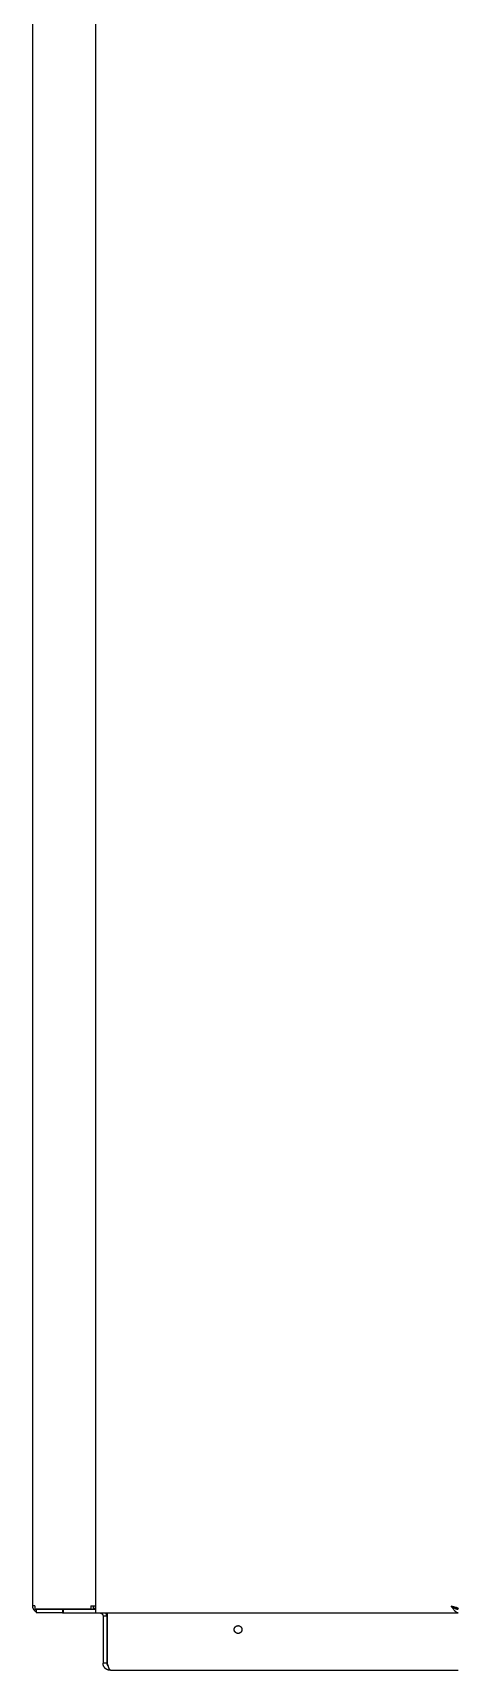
# Model space of a CAD drawing. Header units: millimetres. Extents: x -1480 to 5249, y -840 to 3860.
# Drawn here: x -692 to -462, y 1818 to 2703 of the extents above; entities that cross this region are included whole.
import ezdxf

# ---------------------------------------------------------------- set-up
doc = ezdxf.new("R2010")
doc.units = ezdxf.units.MM
doc.header["$MEASUREMENT"] = 0
doc.layers.add('Domyslna', color=7, linetype='Continuous', true_color=0x000000)
doc.layers.add('Utwórz2D linie widoczne', color=7, linetype='Continuous', true_color=0x000000)

msp = doc.modelspace()

# ---------------------------------------------------------------- linework, layer by layer
at = {"layer": 'Domyslna'}
msp.add_line((-658.32, 1852.61), (-658.32, 3114.01), dxfattribs=at)
at = {"layer": 'Utwórz2D linie widoczne'}
for p, q in [((-692.42, 2217.81), (-692.42, 3059.81)), ((-692.42, 1852.61), (-692.42, 2217.81)), ((-692.41, 1852.48), (-692.42, 1852.61)), ((-691.3, 1852.61), (-692.42, 1852.61)), ((-692.41, 1852.35), (-692.41, 1852.48)), ((-692.4, 1852.22), (-692.41, 1852.35)), ((-692.38, 1852.09), (-692.4, 1852.22)), ((-692.36, 1851.97), (-692.38, 1852.09)), ((-692.34, 1851.84), (-692.36, 1851.97)), ((-692.31, 1851.71), (-692.34, 1851.84)), ((-692.28, 1851.59), (-692.31, 1851.71)), ((-692.24, 1851.46), (-692.28, 1851.59)), ((-692.2, 1851.34), (-692.24, 1851.46)), ((-692.15, 1851.22), (-692.2, 1851.34)), ((-692.1, 1851.1), (-692.15, 1851.22)), ((-692.05, 1850.98), (-692.1, 1851.1)), ((-691.99, 1850.86), (-692.05, 1850.98)), ((-691.93, 1850.75), (-691.99, 1850.86)), ((-691.86, 1850.64), (-691.93, 1850.75)), ((-691.79, 1850.53), (-691.86, 1850.64)), ((-691.72, 1850.42), (-691.79, 1850.53)), ((-691.64, 1850.31), (-691.72, 1850.42)), ((-691.56, 1850.21), (-691.64, 1850.31)), ((-691.48, 1850.11), (-691.56, 1850.21)), ((-691.39, 1850.02), (-691.48, 1850.11)), ((-691.3, 1849.92), (-691.39, 1850.02)), ((-691.3, 1852.61), (-691.3, 1850.91)), ((-691.3, 1850.91), (-676.15, 1850.91)), ((-691.21, 1849.83), (-691.3, 1849.92)), ((-691.11, 1849.75), (-691.21, 1849.83)), ((-691.01, 1849.66), (-691.11, 1849.75)), ((-690.91, 1849.58), (-691.01, 1849.66)), ((-690.48, 1850.81), (-690.48, 1848.81)), ((-689.89, 1850.81), (-690.48, 1850.81)), ((-676.29, 1850.81), (-689.89, 1850.81)), ((-689.21, 1850.91), (-689.16, 1850.89)), ((-689.16, 1850.89), (-689.1, 1850.88)), ((-689.1, 1850.88), (-689.05, 1850.86)), ((-689.05, 1850.86), (-689, 1850.85)), ((-689, 1850.85), (-688.94, 1850.84)), ((-688.94, 1850.84), (-688.89, 1850.83)), ((-688.89, 1850.83), (-688.83, 1850.83)), ((-688.83, 1850.83), (-688.78, 1850.82)), ((-676.29, 1850.81), (-676.29, 1848.81)), ((-676.01, 1850.81), (-676.29, 1850.81)), ((-661, 1850.91), (-676.15, 1850.91)), ((-676.01, 1850.81), (-662.42, 1850.81)), ((-676.01, 1850.81), (-676.01, 1848.81)), ((-662.42, 1850.81), (-659.59, 1850.81)), ((-661, 1852.61), (-658.32, 1852.61)), ((-661, 1852.61), (-661, 1850.91)), ((-661, 1850.91), (-659.59, 1850.91)), ((-659.59, 1850.91), (-659.59, 1852.61)), ((-659.59, 1851.11), (-659.42, 1851.11)), ((-659.59, 1850.81), (-658.32, 1850.81)), ((-659.42, 1851.11), (-659.42, 1852.61)), ((-659.42, 1851.11), (-658.32, 1851.11)), ((-658.32, 1848.81), (-658.32, 1852.61)), ((-466.22, 1852.61), (-464.36, 1852.12)), ((-466.22, 1852.61), (-466.05, 1852.53)), ((-465.75, 1851.88), (-466.22, 1852.61)), ((-466.22, 1852.61), (-465.51, 1852.09)), ((-466.05, 1852.53), (-465.88, 1852.45)), ((-465.88, 1852.45), (-465.72, 1852.36)), ((-465.27, 1851.16), (-465.75, 1851.88)), ((-465.72, 1852.36), (-465.56, 1852.27)), ((-465.56, 1852.27), (-465.4, 1852.17)), ((-465.51, 1852.09), (-465.25, 1851.91)), ((-465.4, 1852.17), (-465.25, 1852.06)), ((-465.04, 1850.83), (-465.27, 1851.16)), ((-465.25, 1852.06), (-465.1, 1851.95)), ((-465.25, 1851.91), (-464.98, 1851.73)), ((-465.1, 1851.95), (-464.95, 1851.83)), ((-464.79, 1850.5), (-465.04, 1850.83)), ((-464.98, 1851.73), (-464.76, 1851.59)), ((-464.95, 1851.83), (-464.81, 1851.71)), ((-464.81, 1851.71), (-464.67, 1851.59)), ((-464.64, 1850.3), (-464.79, 1850.5)), ((-464.76, 1851.59), (-464.54, 1851.46)), ((-464.67, 1851.59), (-464.54, 1851.46)), ((-464.48, 1850.11), (-464.64, 1850.3)), ((-464.54, 1851.46), (-464.43, 1851.4)), ((-464.32, 1849.93), (-464.48, 1850.11)), ((-464.43, 1851.4), (-464.31, 1851.34)), ((-464.36, 1852.12), (-463.82, 1851.96)), ((-464.21, 1849.8), (-464.32, 1849.93)), ((-464.31, 1851.34), (-464.2, 1851.28)), ((-464.09, 1849.68), (-464.21, 1849.8)), ((-464.2, 1851.28), (-464.08, 1851.22)), ((-463.97, 1849.57), (-464.09, 1849.68)), ((-464.08, 1851.22), (-463.98, 1851.18)), ((-463.98, 1851.18), (-463.89, 1851.13)), ((-463.89, 1851.13), (-463.79, 1851.09)), ((-463.84, 1851.11), (-462.42, 1851.11)), ((-463.82, 1851.96), (-463.55, 1851.87)), ((-463.79, 1851.09), (-463.68, 1851.05)), ((-463.68, 1851.05), (-463.58, 1851.02)), ((-463.58, 1851.02), (-463.48, 1850.98)), ((-463.55, 1851.87), (-463.28, 1851.77)), ((-463.48, 1850.98), (-463.38, 1850.95)), ((-463.38, 1850.95), (-463.27, 1850.92)), ((-463.28, 1851.77), (-463.11, 1851.7)), ((-463.27, 1850.92), (-463.17, 1850.9)), ((-463.17, 1850.9), (-463.06, 1850.88)), ((-463.11, 1851.7), (-463.03, 1851.66)), ((-463.06, 1850.88), (-462.96, 1850.86)), ((-463.03, 1851.66), (-462.94, 1851.62)), ((-462.96, 1850.86), (-462.85, 1850.84)), ((-462.94, 1851.62), (-462.9, 1851.6)), ((-462.9, 1851.6), (-462.86, 1851.58)), ((-462.86, 1851.58), (-462.82, 1851.56)), ((-462.85, 1850.84), (-462.74, 1850.83)), ((-462.82, 1851.56), (-462.78, 1851.53)), ((-462.78, 1851.53), (-462.74, 1851.51)), ((-462.74, 1851.51), (-462.71, 1851.48)), ((-462.74, 1850.83), (-462.64, 1850.82)), ((-462.71, 1851.48), (-462.67, 1851.46)), ((-462.67, 1851.46), (-462.63, 1851.43)), ((-462.64, 1850.82), (-462.58, 1850.82)), ((-462.63, 1851.43), (-462.61, 1851.41)), ((-462.61, 1851.41), (-462.59, 1851.4)), ((-462.59, 1851.4), (-462.56, 1851.38)), ((-462.58, 1850.82), (-462.53, 1850.81)), ((-462.56, 1851.38), (-462.55, 1851.37)), ((-462.55, 1851.37), (-462.54, 1851.36)), ((-462.54, 1851.36), (-462.53, 1851.35)), ((-462.53, 1851.35), (-462.52, 1851.34)), ((-462.53, 1850.81), (-462.47, 1850.81)), ((-462.52, 1851.34), (-462.51, 1851.33)), ((-462.51, 1851.33), (-462.51, 1851.32)), ((-462.51, 1851.32), (-462.5, 1851.31)), ((-462.5, 1851.31), (-462.49, 1851.3)), ((-462.49, 1851.3), (-462.48, 1851.28)), ((-462.48, 1851.28), (-462.47, 1851.27)), ((-462.47, 1851.27), (-462.47, 1851.26)), ((-462.47, 1851.26), (-462.46, 1851.25)), ((-462.47, 1850.81), (-462.42, 1850.81)), ((-462.46, 1851.25), (-462.46, 1851.24)), ((-462.46, 1851.24), (-462.45, 1851.23)), ((-462.45, 1851.23), (-462.45, 1851.23)), ((-462.45, 1851.23), (-462.44, 1851.22)), ((-462.44, 1851.22), (-462.44, 1851.21)), ((-462.44, 1851.21), (-462.43, 1851.2)), ((-462.43, 1851.2), (-462.43, 1851.19)), ((-462.43, 1851.19), (-462.43, 1851.19)), ((-462.43, 1851.19), (-462.43, 1851.18)), ((-462.43, 1851.18), (-462.43, 1851.17)), ((-462.43, 1851.17), (-462.43, 1851.17)), ((-462.43, 1851.17), (-462.43, 1851.16)), ((-462.43, 1851.16), (-462.42, 1851.16)), ((-462.42, 1851.16), (-462.42, 1851.15)), ((-462.42, 1851.15), (-462.42, 1851.15)), ((-462.42, 1851.15), (-462.42, 1851.14)), ((-462.42, 1851.14), (-462.42, 1851.14)), ((-462.42, 1851.14), (-462.42, 1851.13)), ((-462.42, 1851.13), (-462.42, 1851.13)), ((-462.42, 1851.13), (-462.42, 1851.12)), ((-462.42, 1851.12), (-462.42, 1851.12)), ((-462.42, 1851.12), (-462.42, 1851.11)), ((-690.8, 1849.51), (-690.91, 1849.58)), ((-690.7, 1849.43), (-690.8, 1849.51)), ((-690.59, 1849.36), (-690.7, 1849.43)), ((-690.48, 1849.3), (-690.59, 1849.36)), ((-689.89, 1848.81), (-690.48, 1848.81)), ((-676.29, 1848.81), (-689.89, 1848.81)), ((-676.29, 1848.81), (-676.01, 1848.81)), ((-676.01, 1848.81), (-662.42, 1848.81)), ((-662.42, 1848.81), (-659.59, 1848.81)), ((-659.59, 1848.81), (-658.32, 1848.81)), ((-658.32, 1848.81), (-462.42, 1848.81)), ((-656.06, 1848.8), (-655.99, 1848.8)), ((-655.99, 1848.8), (-655.93, 1848.79)), ((-655.93, 1848.79), (-655.87, 1848.78)), ((-655.87, 1848.78), (-655.81, 1848.77)), ((-655.81, 1848.77), (-655.75, 1848.75)), ((-655.75, 1848.75), (-655.69, 1848.73)), ((-655.69, 1848.73), (-655.63, 1848.71)), ((-655.63, 1848.71), (-655.57, 1848.69)), ((-655.57, 1848.69), (-655.52, 1848.67)), ((-655.52, 1848.67), (-655.46, 1848.65)), ((-655.46, 1848.65), (-655.4, 1848.62)), ((-655.4, 1848.62), (-655.35, 1848.59)), ((-655.35, 1848.59), (-655.29, 1848.56)), ((-655.29, 1848.56), (-655.24, 1848.53)), ((-655.24, 1848.53), (-655.19, 1848.49)), ((-655.19, 1848.49), (-655.14, 1848.45)), ((-655.14, 1848.45), (-655.09, 1848.42)), ((-655.09, 1848.42), (-655.04, 1848.38)), ((-655.04, 1848.38), (-655, 1848.34)), ((-655, 1848.34), (-654.95, 1848.29)), ((-654.95, 1848.29), (-654.91, 1848.25)), ((-654.91, 1848.25), (-654.87, 1848.2)), ((-654.87, 1848.2), (-654.83, 1848.16)), ((-654.83, 1848.16), (-654.79, 1848.11)), ((-654.79, 1848.11), (-654.75, 1848.06)), ((-654.75, 1848.06), (-654.72, 1848.01)), ((-654.72, 1848.01), (-654.68, 1847.95)), ((-654.68, 1847.95), (-654.65, 1847.9)), ((-654.65, 1847.9), (-654.62, 1847.85)), ((-654.62, 1847.85), (-654.59, 1847.79)), ((-654.59, 1847.79), (-654.57, 1847.74)), ((-654.57, 1847.74), (-654.54, 1847.68)), ((-654.54, 1847.68), (-654.52, 1847.62)), ((-654.52, 1847.62), (-654.5, 1847.56)), ((-654.5, 1847.56), (-654.48, 1847.5)), ((-654.48, 1847.5), (-654.47, 1847.44)), ((-654.47, 1847.44), (-654.45, 1847.38)), ((-654.45, 1847.38), (-654.44, 1847.32)), ((-654.44, 1847.32), (-654.43, 1847.26)), ((-654.43, 1847.26), (-654.43, 1847.2)), ((-654.43, 1847.2), (-654.42, 1847.14)), ((-654.42, 1847.14), (-654.42, 1847.07)), ((-654.42, 1847.07), (-654.42, 1847.01)), ((-652.42, 1847.01), (-654.42, 1847.01)), ((-654.42, 1847.01), (-654.42, 1821.61)), ((-652.81, 1848.7), (-652.87, 1848.81)), ((-652.76, 1848.59), (-652.81, 1848.7)), ((-652.71, 1848.47), (-652.76, 1848.59)), ((-652.66, 1848.36), (-652.71, 1848.47)), ((-652.62, 1848.24), (-652.66, 1848.36)), ((-652.58, 1848.12), (-652.62, 1848.24)), ((-652.55, 1848), (-652.58, 1848.12)), ((-652.52, 1847.88), (-652.55, 1848)), ((-652.49, 1847.76), (-652.52, 1847.88)), ((-652.47, 1847.63), (-652.49, 1847.76)), ((-652.45, 1847.51), (-652.47, 1847.63)), ((-652.44, 1847.39), (-652.45, 1847.51)), ((-652.42, 1847.26), (-652.44, 1847.39)), ((-652.42, 1847.14), (-652.42, 1847.26)), ((-652.42, 1847.01), (-652.42, 1847.14)), ((-652.42, 1847.01), (-652.42, 1821.61)), ((-652.2, 1847.01), (-652.2, 1821.61)), ((-652.13, 1847.01), (-652.2, 1847.01)), ((-652.13, 1848.81), (-652.13, 1847.01)), ((-583.31, 1840.72), (-583.28, 1840.79)), ((-583.28, 1840.79), (-583.24, 1840.85)), ((-583.24, 1840.85), (-583.21, 1840.91)), ((-583.21, 1840.91), (-583.17, 1840.98)), ((-583.17, 1840.98), (-583.13, 1841.03)), ((-583.13, 1841.03), (-583.08, 1841.09)), ((-583.08, 1841.09), (-583.04, 1841.15)), ((-583.04, 1841.15), (-582.99, 1841.2)), ((-582.99, 1841.2), (-582.94, 1841.26)), ((-582.94, 1841.26), (-582.89, 1841.31)), ((-582.89, 1841.31), (-582.84, 1841.36)), ((-582.84, 1841.36), (-582.78, 1841.41)), ((-582.78, 1841.41), (-582.73, 1841.45)), ((-582.73, 1841.45), (-582.67, 1841.5)), ((-582.67, 1841.5), (-582.61, 1841.54)), ((-582.61, 1841.54), (-582.55, 1841.58)), ((-582.55, 1841.58), (-582.49, 1841.62)), ((-582.49, 1841.62), (-582.43, 1841.65)), ((-582.43, 1841.65), (-582.36, 1841.69)), ((-582.36, 1841.69), (-582.3, 1841.72)), ((-582.3, 1841.72), (-582.23, 1841.75)), ((-582.23, 1841.75), (-582.16, 1841.78)), ((-582.16, 1841.78), (-582.1, 1841.8)), ((-582.1, 1841.8), (-582.03, 1841.82)), ((-582.03, 1841.82), (-581.96, 1841.84)), ((-581.96, 1841.84), (-581.89, 1841.86)), ((-581.89, 1841.86), (-581.82, 1841.87)), ((-581.82, 1841.87), (-581.74, 1841.89)), ((-581.74, 1841.89), (-581.67, 1841.9)), ((-581.67, 1841.9), (-581.6, 1841.9)), ((-581.6, 1841.9), (-581.53, 1841.91)), ((-581.53, 1841.91), (-581.46, 1841.91)), ((-581.46, 1841.91), (-581.38, 1841.91)), ((-581.38, 1841.91), (-581.31, 1841.91)), ((-581.31, 1841.91), (-581.24, 1841.9)), ((-581.24, 1841.9), (-581.17, 1841.9)), ((-581.17, 1841.9), (-581.09, 1841.89)), ((-581.09, 1841.89), (-581.02, 1841.87)), ((-581.02, 1841.87), (-580.95, 1841.86)), ((-580.95, 1841.86), (-580.88, 1841.84)), ((-580.88, 1841.84), (-580.81, 1841.82)), ((-580.81, 1841.82), (-580.74, 1841.8)), ((-580.74, 1841.8), (-580.67, 1841.78)), ((-580.67, 1841.78), (-580.61, 1841.75)), ((-580.61, 1841.75), (-580.54, 1841.72)), ((-580.54, 1841.72), (-580.48, 1841.69)), ((-580.48, 1841.69), (-580.41, 1841.65)), ((-580.41, 1841.65), (-580.35, 1841.62)), ((-580.35, 1841.62), (-580.29, 1841.58)), ((-580.29, 1841.58), (-580.23, 1841.54)), ((-580.23, 1841.54), (-580.17, 1841.5)), ((-580.17, 1841.5), (-580.11, 1841.45)), ((-580.11, 1841.45), (-580.05, 1841.41)), ((-580.05, 1841.41), (-580, 1841.36)), ((-580, 1841.36), (-579.95, 1841.31)), ((-579.95, 1841.31), (-579.9, 1841.26)), ((-579.9, 1841.26), (-579.85, 1841.2)), ((-579.85, 1841.2), (-579.8, 1841.15)), ((-579.8, 1841.15), (-579.76, 1841.09)), ((-579.76, 1841.09), (-579.71, 1841.03)), ((-579.71, 1841.03), (-579.67, 1840.98)), ((-579.67, 1840.98), (-579.63, 1840.91)), ((-579.63, 1840.91), (-579.59, 1840.85)), ((-579.59, 1840.85), (-579.56, 1840.79)), ((-579.56, 1840.79), (-579.53, 1840.72)), ((-463.84, 1849.45), (-463.97, 1849.57)), ((-463.77, 1849.39), (-463.84, 1849.45)), ((-463.69, 1849.33), (-463.77, 1849.39)), ((-463.61, 1849.27), (-463.69, 1849.33)), ((-463.53, 1849.21), (-463.61, 1849.27)), ((-463.45, 1849.15), (-463.53, 1849.21)), ((-463.37, 1849.1), (-463.45, 1849.15)), ((-463.31, 1849.06), (-463.37, 1849.1)), ((-463.24, 1849.03), (-463.31, 1849.06)), ((-463.17, 1848.99), (-463.24, 1849.03)), ((-463.1, 1848.96), (-463.17, 1848.99)), ((-463.04, 1848.93), (-463.1, 1848.96)), ((-462.97, 1848.91), (-463.04, 1848.93)), ((-462.89, 1848.89), (-462.97, 1848.91)), ((-462.84, 1848.87), (-462.89, 1848.89)), ((-462.79, 1848.86), (-462.84, 1848.87)), ((-462.74, 1848.85), (-462.79, 1848.86)), ((-462.69, 1848.84), (-462.74, 1848.85)), ((-462.63, 1848.83), (-462.69, 1848.84)), ((-462.58, 1848.82), (-462.63, 1848.83)), ((-462.53, 1848.82), (-462.58, 1848.82)), ((-462.47, 1848.81), (-462.53, 1848.82)), ((-462.42, 1848.81), (-462.47, 1848.81)), ((-583.52, 1839.88), (-583.51, 1839.96)), ((-583.52, 1839.81), (-583.52, 1839.88)), ((-583.52, 1839.74), (-583.52, 1839.81)), ((-583.51, 1839.67), (-583.52, 1839.74)), ((-583.51, 1840.03), (-583.5, 1840.1)), ((-583.51, 1839.96), (-583.51, 1840.03)), ((-583.51, 1839.59), (-583.51, 1839.67)), ((-583.5, 1839.52), (-583.51, 1839.59)), ((-583.5, 1840.1), (-583.49, 1840.17)), ((-583.49, 1839.45), (-583.5, 1839.52)), ((-583.49, 1840.17), (-583.47, 1840.24)), ((-583.47, 1839.38), (-583.49, 1839.45)), ((-583.47, 1840.24), (-583.46, 1840.31)), ((-583.46, 1839.31), (-583.47, 1839.38)), ((-583.46, 1840.31), (-583.44, 1840.38)), ((-583.44, 1839.24), (-583.46, 1839.31)), ((-583.44, 1840.38), (-583.42, 1840.45)), ((-583.42, 1839.17), (-583.44, 1839.24)), ((-583.42, 1840.45), (-583.4, 1840.52)), ((-583.4, 1839.1), (-583.42, 1839.17)), ((-583.4, 1840.52), (-583.37, 1840.59)), ((-583.37, 1839.03), (-583.4, 1839.1)), ((-583.37, 1840.59), (-583.34, 1840.66)), ((-583.34, 1838.97), (-583.37, 1839.03)), ((-583.34, 1840.66), (-583.31, 1840.72)), ((-583.31, 1838.9), (-583.34, 1838.97)), ((-583.28, 1838.84), (-583.31, 1838.9)), ((-583.24, 1838.77), (-583.28, 1838.84)), ((-583.21, 1838.71), (-583.24, 1838.77)), ((-583.17, 1838.65), (-583.21, 1838.71)), ((-583.13, 1838.59), (-583.17, 1838.65)), ((-583.08, 1838.53), (-583.13, 1838.59)), ((-583.04, 1838.47), (-583.08, 1838.53)), ((-582.99, 1838.42), (-583.04, 1838.47)), ((-582.94, 1838.37), (-582.99, 1838.42)), ((-582.89, 1838.31), (-582.94, 1838.37)), ((-582.84, 1838.26), (-582.89, 1838.31)), ((-582.78, 1838.22), (-582.84, 1838.26)), ((-582.73, 1838.17), (-582.78, 1838.22)), ((-582.67, 1838.13), (-582.73, 1838.17)), ((-582.61, 1838.08), (-582.67, 1838.13)), ((-582.55, 1838.04), (-582.61, 1838.08)), ((-582.49, 1838.01), (-582.55, 1838.04)), ((-582.43, 1837.97), (-582.49, 1838.01)), ((-582.36, 1837.94), (-582.43, 1837.97)), ((-582.3, 1837.9), (-582.36, 1837.94)), ((-582.23, 1837.88), (-582.3, 1837.9)), ((-582.16, 1837.85), (-582.23, 1837.88)), ((-582.1, 1837.82), (-582.16, 1837.85)), ((-582.03, 1837.8), (-582.1, 1837.82)), ((-581.96, 1837.78), (-582.03, 1837.8)), ((-581.89, 1837.76), (-581.96, 1837.78)), ((-581.82, 1837.75), (-581.89, 1837.76)), ((-581.74, 1837.74), (-581.82, 1837.75)), ((-581.67, 1837.73), (-581.74, 1837.74)), ((-581.6, 1837.72), (-581.67, 1837.73)), ((-581.53, 1837.71), (-581.6, 1837.72)), ((-581.46, 1837.71), (-581.53, 1837.71)), ((-581.38, 1837.71), (-581.46, 1837.71)), ((-581.31, 1837.71), (-581.38, 1837.71)), ((-581.24, 1837.72), (-581.31, 1837.71)), ((-581.17, 1837.73), (-581.24, 1837.72)), ((-581.09, 1837.74), (-581.17, 1837.73)), ((-581.02, 1837.75), (-581.09, 1837.74)), ((-580.95, 1837.76), (-581.02, 1837.75)), ((-580.88, 1837.78), (-580.95, 1837.76)), ((-580.81, 1837.8), (-580.88, 1837.78)), ((-580.74, 1837.82), (-580.81, 1837.8)), ((-580.67, 1837.85), (-580.74, 1837.82)), ((-580.61, 1837.88), (-580.67, 1837.85)), ((-580.54, 1837.9), (-580.61, 1837.88)), ((-580.48, 1837.94), (-580.54, 1837.9)), ((-580.41, 1837.97), (-580.48, 1837.94)), ((-580.35, 1838.01), (-580.41, 1837.97)), ((-580.29, 1838.04), (-580.35, 1838.01)), ((-580.23, 1838.08), (-580.29, 1838.04)), ((-580.17, 1838.13), (-580.23, 1838.08)), ((-580.11, 1838.17), (-580.17, 1838.13)), ((-580.05, 1838.22), (-580.11, 1838.17)), ((-580, 1838.26), (-580.05, 1838.22)), ((-579.95, 1838.31), (-580, 1838.26)), ((-579.9, 1838.37), (-579.95, 1838.31)), ((-579.85, 1838.42), (-579.9, 1838.37)), ((-579.8, 1838.47), (-579.85, 1838.42)), ((-579.76, 1838.53), (-579.8, 1838.47)), ((-579.71, 1838.59), (-579.76, 1838.53)), ((-579.67, 1838.65), (-579.71, 1838.59)), ((-579.63, 1838.71), (-579.67, 1838.65)), ((-579.59, 1838.77), (-579.63, 1838.71)), ((-579.56, 1838.84), (-579.59, 1838.77)), ((-579.53, 1838.9), (-579.56, 1838.84)), ((-579.53, 1840.72), (-579.5, 1840.66)), ((-579.5, 1838.97), (-579.53, 1838.9)), ((-579.5, 1840.66), (-579.47, 1840.59)), ((-579.47, 1839.03), (-579.5, 1838.97)), ((-579.47, 1840.59), (-579.44, 1840.52)), ((-579.44, 1839.1), (-579.47, 1839.03)), ((-579.44, 1840.52), (-579.42, 1840.45)), ((-579.42, 1839.17), (-579.44, 1839.1)), ((-579.42, 1840.45), (-579.4, 1840.38)), ((-579.4, 1839.24), (-579.42, 1839.17)), ((-579.4, 1840.38), (-579.38, 1840.31)), ((-579.38, 1839.31), (-579.4, 1839.24)), ((-579.38, 1840.31), (-579.36, 1840.24)), ((-579.36, 1839.38), (-579.38, 1839.31)), ((-579.36, 1840.24), (-579.35, 1840.17)), ((-579.35, 1839.45), (-579.36, 1839.38)), ((-579.35, 1840.17), (-579.34, 1840.1)), ((-579.34, 1839.52), (-579.35, 1839.45)), ((-579.34, 1840.1), (-579.33, 1840.03)), ((-579.33, 1839.59), (-579.34, 1839.52)), ((-579.33, 1840.03), (-579.32, 1839.96)), ((-579.32, 1839.67), (-579.33, 1839.59)), ((-579.32, 1839.96), (-579.32, 1839.88)), ((-579.32, 1839.88), (-579.32, 1839.81)), ((-579.32, 1839.81), (-579.32, 1839.74)), ((-579.32, 1839.74), (-579.32, 1839.67)), ((-652.42, 1821.61), (-654.42, 1821.61)), ((-654.41, 1821.48), (-654.42, 1821.61)), ((-654.41, 1821.35), (-654.41, 1821.48)), ((-654.4, 1821.22), (-654.41, 1821.35)), ((-654.38, 1821.09), (-654.4, 1821.22)), ((-654.36, 1820.97), (-654.38, 1821.09)), ((-654.34, 1820.84), (-654.36, 1820.97)), ((-654.31, 1820.71), (-654.34, 1820.84)), ((-654.28, 1820.59), (-654.31, 1820.71)), ((-654.24, 1820.46), (-654.28, 1820.59)), ((-654.2, 1820.34), (-654.24, 1820.46)), ((-654.15, 1820.22), (-654.2, 1820.34)), ((-654.1, 1820.1), (-654.15, 1820.22)), ((-654.05, 1819.98), (-654.1, 1820.1)), ((-653.99, 1819.86), (-654.05, 1819.98)), ((-653.93, 1819.75), (-653.99, 1819.86)), ((-653.86, 1819.64), (-653.93, 1819.75)), ((-653.79, 1819.53), (-653.86, 1819.64)), ((-653.72, 1819.42), (-653.79, 1819.53)), ((-653.64, 1819.32), (-653.72, 1819.42)), ((-653.56, 1819.21), (-653.64, 1819.32)), ((-653.48, 1819.11), (-653.56, 1819.21)), ((-653.39, 1819.02), (-653.48, 1819.11)), ((-653.3, 1818.93), (-653.39, 1819.02)), ((-653.21, 1818.83), (-653.3, 1818.93)), ((-653.11, 1818.75), (-653.21, 1818.83)), ((-653.01, 1818.66), (-653.11, 1818.75)), ((-652.91, 1818.58), (-653.01, 1818.66)), ((-652.81, 1818.51), (-652.91, 1818.58)), ((-652.7, 1818.43), (-652.81, 1818.51)), ((-652.59, 1818.37), (-652.7, 1818.43)), ((-652.48, 1818.3), (-652.59, 1818.37)), ((-652.36, 1818.24), (-652.48, 1818.3)), ((-652.42, 1821.61), (-652.42, 1821.55)), ((-652.42, 1821.55), (-652.41, 1821.49)), ((-652.41, 1821.49), (-652.41, 1821.43)), ((-652.41, 1821.43), (-652.4, 1821.36)), ((-652.4, 1821.36), (-652.39, 1821.3)), ((-652.39, 1821.3), (-652.38, 1821.24)), ((-652.38, 1821.24), (-652.36, 1821.18)), ((-652.36, 1821.18), (-652.35, 1821.12)), ((-652.25, 1818.18), (-652.36, 1818.24)), ((-652.35, 1821.12), (-652.33, 1821.06)), ((-652.33, 1821.06), (-652.31, 1821)), ((-652.31, 1821), (-652.29, 1820.94)), ((-652.29, 1820.94), (-652.26, 1820.89)), ((-652.26, 1820.89), (-652.24, 1820.83)), ((-652.13, 1818.13), (-652.25, 1818.18)), ((-652.24, 1820.83), (-652.21, 1820.77)), ((-652.21, 1820.77), (-652.18, 1820.72)), ((-652.2, 1821.61), (-652.13, 1821.61)), ((-652.18, 1820.72), (-652.15, 1820.67)), ((-652.15, 1820.67), (-652.11, 1820.61)), ((-651.85, 1820.68), (-652.13, 1821.61)), ((-652.01, 1818.08), (-652.13, 1818.13)), ((-652.11, 1820.61), (-652.08, 1820.56)), ((-652.08, 1820.56), (-652.04, 1820.51)), ((-652.04, 1820.51), (-652, 1820.46)), ((-651.89, 1818.03), (-652.01, 1818.08)), ((-652, 1820.46), (-651.96, 1820.42)), ((-651.96, 1820.42), (-651.92, 1820.37)), ((-651.92, 1820.37), (-651.88, 1820.33)), ((-651.77, 1817.99), (-651.89, 1818.03)), ((-651.88, 1820.33), (-651.83, 1820.28)), ((-651.55, 1819.76), (-651.85, 1820.68)), ((-651.83, 1820.28), (-651.78, 1820.24)), ((-651.78, 1820.24), (-651.74, 1820.2)), ((-651.64, 1817.95), (-651.77, 1817.99)), ((-651.74, 1820.2), (-651.69, 1820.16)), ((-651.52, 1817.92), (-651.64, 1817.95)), ((-651.45, 1819.48), (-651.55, 1819.76)), ((-651.39, 1817.89), (-651.52, 1817.92)), ((-651.35, 1819.21), (-651.45, 1819.48)), ((-651.26, 1817.87), (-651.39, 1817.89)), ((-651.24, 1818.94), (-651.35, 1819.21)), ((-651.13, 1817.85), (-651.26, 1817.87)), ((-651.18, 1818.81), (-651.24, 1818.94)), ((-651.12, 1818.67), (-651.18, 1818.81)), ((-651.01, 1817.83), (-651.13, 1817.85)), ((-651.08, 1818.59), (-651.12, 1818.67)), ((-651.04, 1818.5), (-651.08, 1818.59)), ((-650.99, 1818.42), (-651.04, 1818.5)), ((-650.88, 1817.82), (-651.01, 1817.83)), ((-650.94, 1818.33), (-650.99, 1818.42)), ((-650.92, 1818.29), (-650.94, 1818.33)), ((-650.89, 1818.25), (-650.92, 1818.29)), ((-650.86, 1818.21), (-650.89, 1818.25)), ((-650.75, 1817.81), (-650.88, 1817.82)), ((-650.84, 1818.17), (-650.86, 1818.21)), ((-650.81, 1818.13), (-650.84, 1818.17)), ((-650.78, 1818.1), (-650.81, 1818.13)), ((-650.75, 1818.06), (-650.78, 1818.1)), ((-650.72, 1818.02), (-650.75, 1818.06)), ((-650.62, 1817.81), (-650.75, 1817.81)), ((-650.69, 1818), (-650.72, 1818.02)), ((-650.67, 1817.98), (-650.69, 1818)), ((-650.65, 1817.96), (-650.67, 1817.98)), ((-650.64, 1817.95), (-650.65, 1817.96)), ((-650.63, 1817.94), (-650.64, 1817.95)), ((-650.62, 1817.93), (-650.63, 1817.94)), ((-650.6, 1817.92), (-650.62, 1817.93)), ((-650.62, 1817.93), (-650.62, 1817.81)), ((-650.33, 1817.81), (-650.62, 1817.81)), ((-650.59, 1817.91), (-650.6, 1817.92)), ((-650.58, 1817.9), (-650.59, 1817.91)), ((-650.57, 1817.89), (-650.58, 1817.9)), ((-650.55, 1817.88), (-650.57, 1817.89)), ((-650.54, 1817.87), (-650.55, 1817.88)), ((-650.53, 1817.86), (-650.54, 1817.87)), ((-650.51, 1817.86), (-650.53, 1817.86)), ((-650.5, 1817.85), (-650.51, 1817.86)), ((-650.49, 1817.85), (-650.5, 1817.85)), ((-650.48, 1817.84), (-650.49, 1817.85)), ((-650.47, 1817.84), (-650.48, 1817.84)), ((-650.46, 1817.83), (-650.47, 1817.84)), ((-650.44, 1817.83), (-650.46, 1817.83)), ((-650.43, 1817.83), (-650.44, 1817.83)), ((-650.42, 1817.82), (-650.43, 1817.83)), ((-650.41, 1817.82), (-650.42, 1817.82)), ((-650.4, 1817.82), (-650.41, 1817.82)), ((-650.38, 1817.82), (-650.4, 1817.82)), ((-650.37, 1817.81), (-650.38, 1817.82)), ((-650.36, 1817.81), (-650.37, 1817.81)), ((-650.35, 1817.81), (-650.36, 1817.81)), ((-650.34, 1817.81), (-650.35, 1817.81)), ((-650.33, 1817.81), (-650.34, 1817.81)), ((-650.33, 1817.81), (-462.42, 1817.81))]:
    msp.add_line(p, q, dxfattribs=at)

doc.saveas('drawing.dxf')
